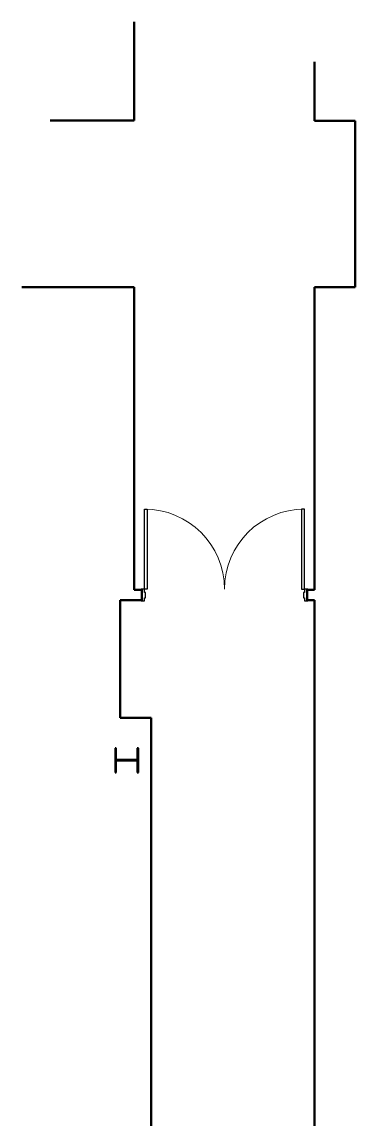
# Model space of a CAD drawing. Header units: inches. Extents: x -1169 to 5569, y -44 to 4300.
# Drawn here: x -1047 to -847, y 2869 to 3527 of the extents above; entities that cross this region are included whole.
import ezdxf

# ---------------------------------------------------------------- set-up
doc = ezdxf.new("R2010")
doc.units = ezdxf.units.IN
doc.header["$LTSCALE"] = 96
doc.header["$MEASUREMENT"] = 0
doc.layers.get('DEFPOINTS').update_dxf_attribs({"color": 31, "linetype": 'CONTINUOUS'})

msp = doc.modelspace()

# ---------------------------------------------------------------- linework, layer by layer
at = {"layer": 'DEFPOINTS', "lineweight": 50}
for p, q in [((-979.85, 3467.7), (-979.85, 3526.7)), ((-871.72, 3502.7), (-871.72, 3467.45)), ((-1030.35, 3467.7), (-979.85, 3467.7)), ((-871.72, 3467.45), (-847.47, 3467.45)), ((-847.47, 3367.7), (-847.47, 3467.45)), ((-979.85, 3367.7), (-1047.2, 3367.7)), ((-979.85, 3186.2), (-979.85, 3367.7)), ((-871.72, 3367.7), (-847.47, 3367.7)), ((-871.72, 3186.2), (-871.72, 3367.7)), ((-979.85, 3186.2), (-975.28, 3186.2)), ((-975.28, 3180.08), (-975.28, 3186.2)), ((-871.72, 3186.2), (-876.28, 3186.2)), ((-876.28, 3186.2), (-876.28, 3180.08)), ((-988.22, 3180.08), (-975.28, 3180.08)), ((-988.22, 3109.58), (-988.22, 3180.08)), ((-876.28, 3180.08), (-871.72, 3180.08)), ((-871.72, 3180.08), (-871.72, 2744.83)), ((-988.22, 3109.58), (-969.72, 3109.58)), ((-969.72, 3109.58), (-969.72, 2664.08))]:
    msp.add_line(p, q, dxfattribs=at)
at = {"layer": 'DEFPOINTS', "lineweight": 30}
for p, q in [((-973.78, 3234.7), (-972.03, 3234.7)), ((-973.78, 3186.7), (-973.78, 3234.7)), ((-972.03, 3234.7), (-972.03, 3186.7)), ((-879.53, 3234.7), (-879.53, 3186.7)), ((-877.78, 3234.7), (-879.53, 3234.7)), ((-877.78, 3186.7), (-877.78, 3234.7)), ((-972.03, 3186.7), (-973.78, 3186.7)), ((-879.53, 3186.7), (-877.78, 3186.7))]:
    msp.add_line(p, q, dxfattribs=at)
at = {"layer": 'DEFPOINTS'}
for p, q in [((-975.78, 3186.7), (-975.78, 3186.2)), ((-973.78, 3186.7), (-975.78, 3186.7)), ((-975.78, 3186.2), (-975.28, 3186.2)), ((-975.28, 3186.2), (-975.28, 3180.08)), ((-973.78, 3184.76), (-973.78, 3186.7)), ((-973.16, 3184.76), (-973.78, 3184.76)), ((-973.16, 3181.51), (-973.16, 3184.76)), ((-877.78, 3184.76), (-878.4, 3184.76)), ((-878.4, 3184.76), (-878.4, 3181.51)), ((-875.78, 3186.7), (-877.78, 3186.7)), ((-877.78, 3186.7), (-877.78, 3184.76)), ((-876.28, 3180.08), (-876.28, 3186.2)), ((-876.28, 3186.2), (-875.78, 3186.2)), ((-875.78, 3186.2), (-875.78, 3186.7)), ((-975.28, 3180.08), (-975.78, 3180.08)), ((-975.78, 3180.08), (-975.78, 3179.58)), ((-975.78, 3179.58), (-973.78, 3179.58)), ((-973.78, 3179.58), (-973.78, 3181.51)), ((-973.78, 3181.51), (-973.16, 3181.51)), ((-878.4, 3181.51), (-877.78, 3181.51)), ((-877.78, 3181.51), (-877.78, 3179.58)), ((-877.78, 3179.58), (-875.78, 3179.58)), ((-875.78, 3180.08), (-876.28, 3180.08)), ((-875.78, 3179.58), (-875.78, 3180.08))]:
    msp.add_line(p, q, dxfattribs=at)
at = {"layer": 'DEFPOINTS', "lineweight": 40}
for p, q in [((-990.65, 3091.34), (-991.36, 3091.34)), ((-991.36, 3091.34), (-991.36, 3076.82)), ((-990.65, 3084.3), (-990.65, 3091.34)), ((-977.34, 3091.34), (-978.05, 3091.34)), ((-978.05, 3091.34), (-978.05, 3084.3)), ((-977.34, 3076.82), (-977.34, 3091.34)), ((-978.05, 3084.3), (-990.65, 3084.3)), ((-990.65, 3076.82), (-990.65, 3083.86)), ((-990.65, 3083.86), (-978.05, 3083.86)), ((-978.05, 3083.86), (-978.05, 3076.82)), ((-991.36, 3076.82), (-990.65, 3076.82)), ((-978.05, 3076.82), (-977.34, 3076.82))]:
    msp.add_line(p, q, dxfattribs=at)
at = {"layer": 'DEFPOINTS', "lineweight": 15}
for p, q in [((-991.36, 3088.48), (-990.65, 3089.19)), ((-991.36, 3084.74), (-990.65, 3085.45)), ((-991.36, 3083.87), (-990.65, 3084.58)), ((-991.36, 3080.13), (-990.65, 3080.84)), ((-987.63, 3083.86), (-987.19, 3084.3)), ((-978.05, 3082.78), (-977.34, 3083.49)), ((-978.05, 3079.04), (-977.34, 3079.75)), ((-978.05, 3078.17), (-977.34, 3078.88))]:
    msp.add_line(p, q, dxfattribs=at)
at = {"layer": 'DEFPOINTS', "lineweight": 9}
for centre, start, end in [((-973.78, 3186.7), 0, 90), ((-877.78, 3186.7), 90, 180)]:
    msp.add_arc(centre, 48, start, end, dxfattribs=at)

doc.saveas('drawing.dxf')
